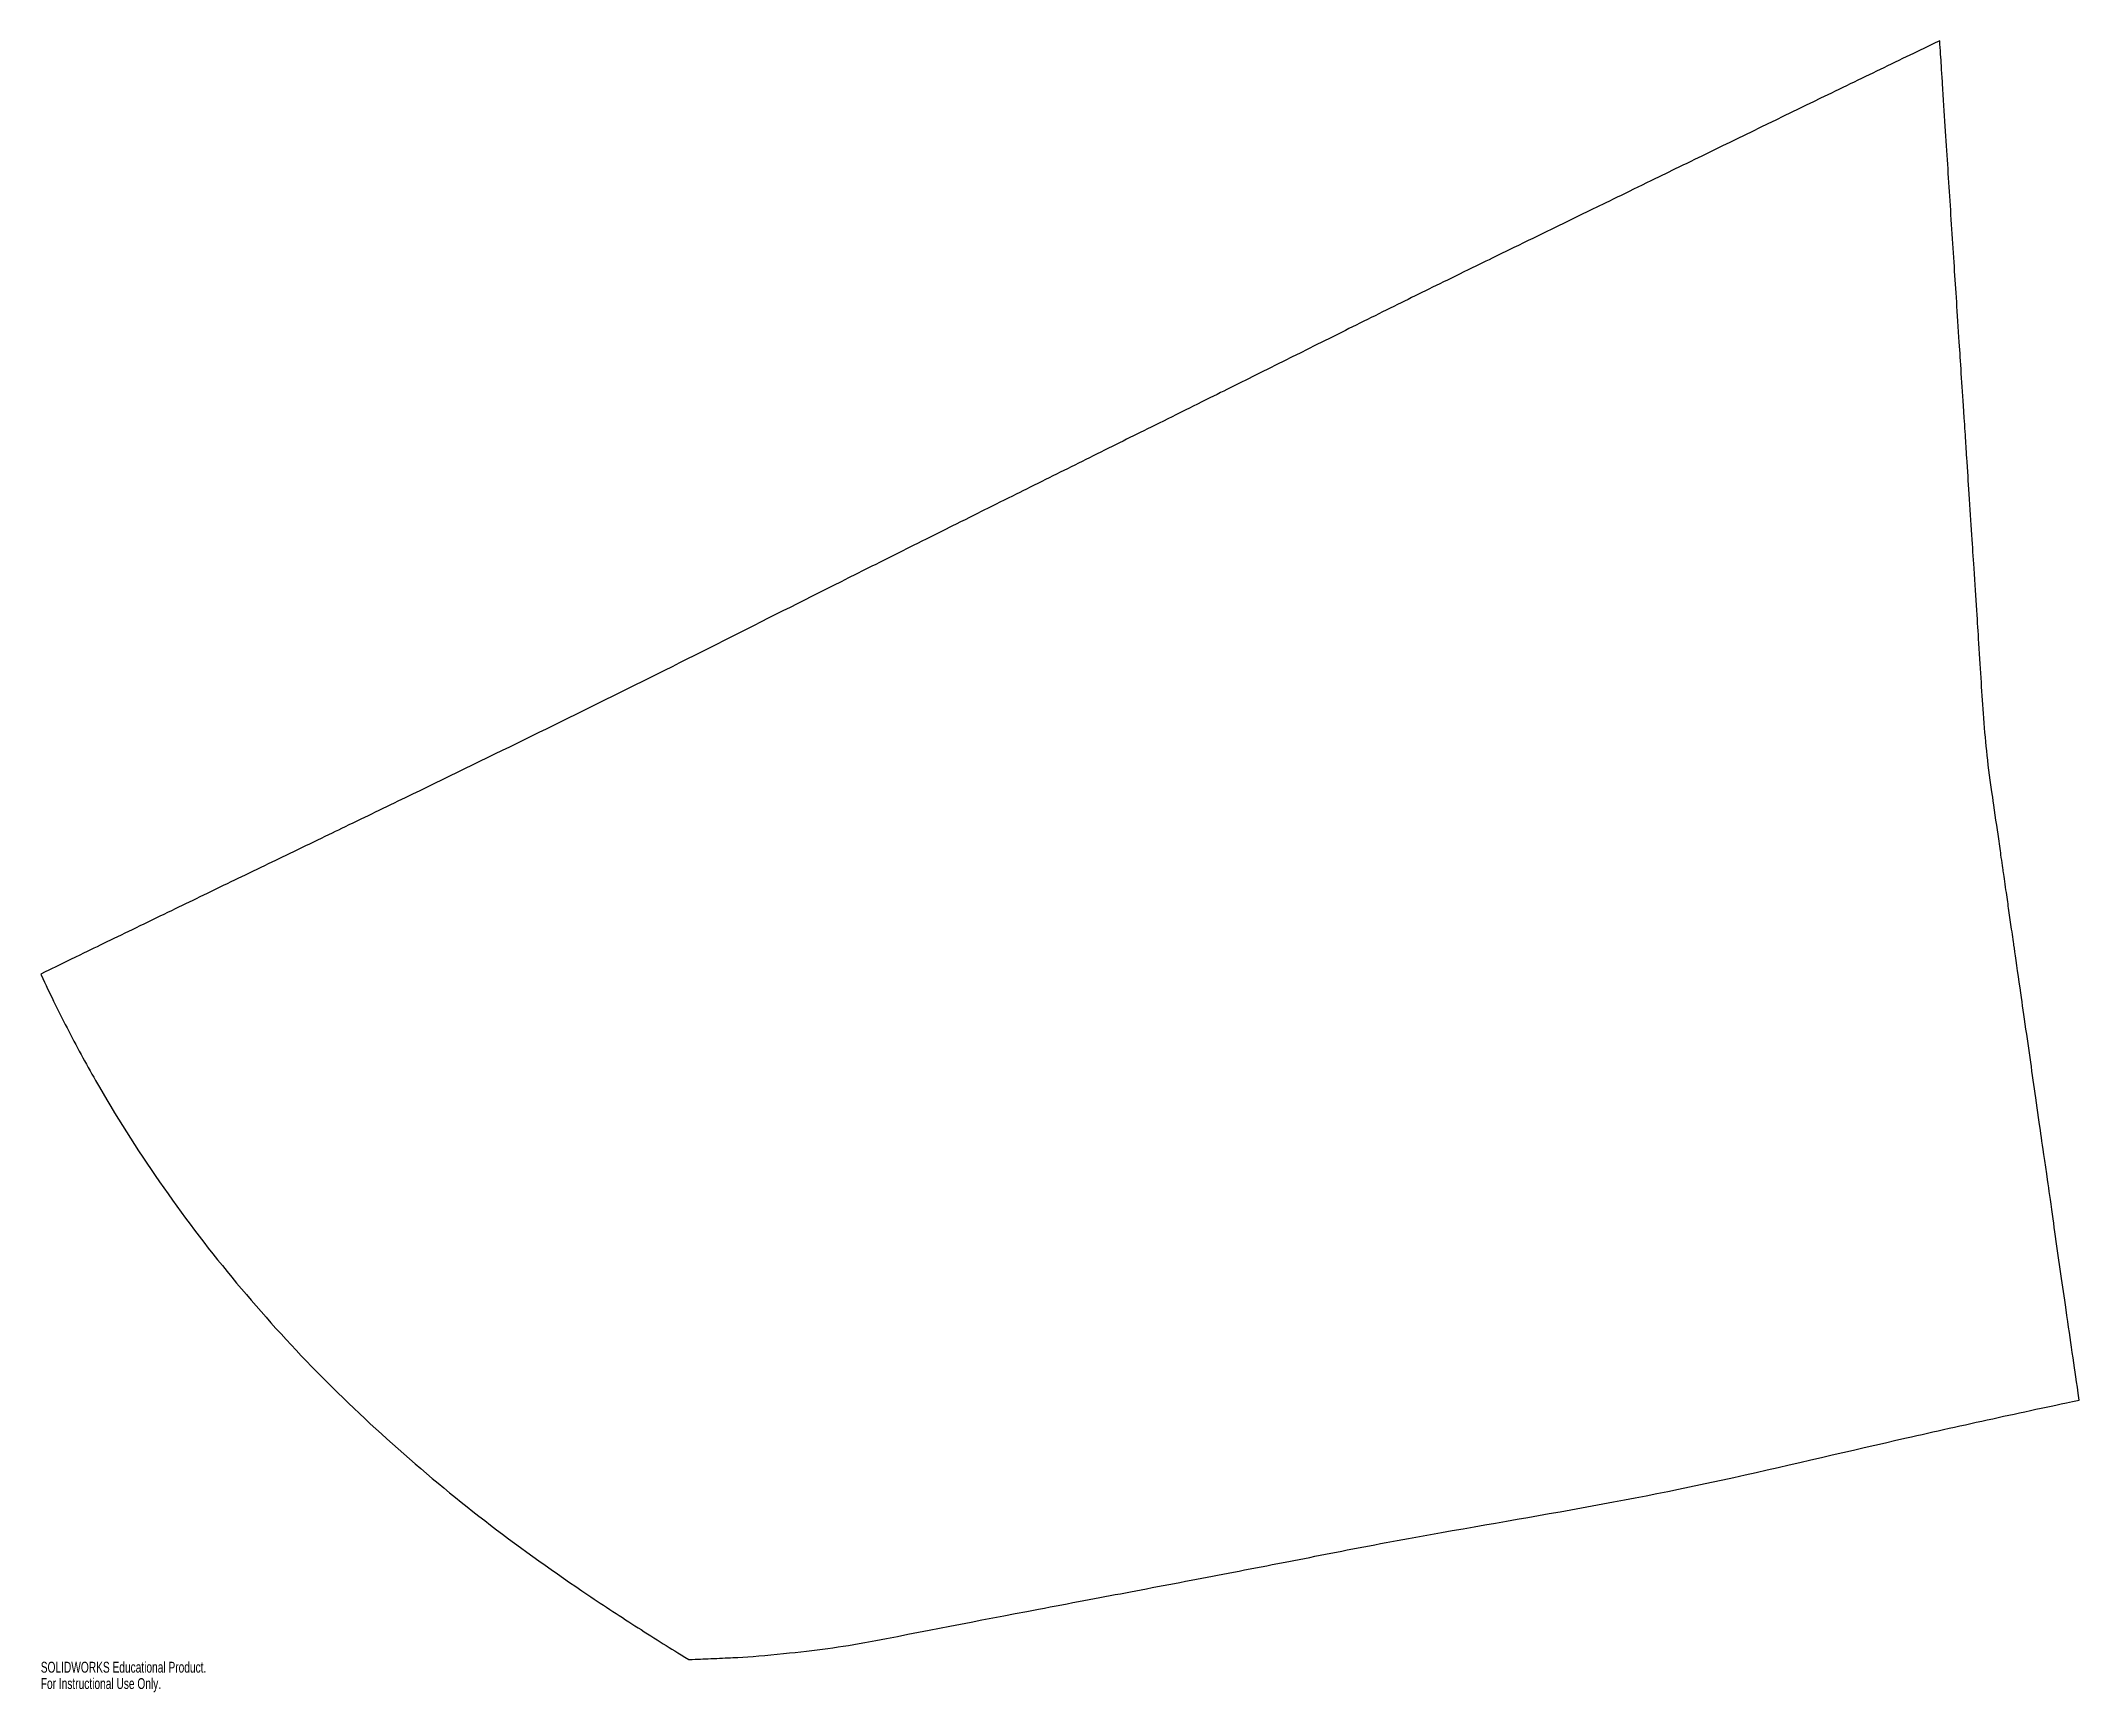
# Model space of a CAD drawing. Header units: inches. Extents: x -11.9 to 23.8, y -1.7 to 27.2.
import ezdxf

# ---------------------------------------------------------------- set-up
doc = ezdxf.new("R2010")
doc.units = ezdxf.units.IN
doc.header["$MEASUREMENT"] = 0
doc.styles.add('SLDTEXTSTYLE0', font='TXT', dxfattribs={"width": 0.7})

msp = doc.modelspace()

# ---------------------------------------------------------------- linework, layer by layer
at = {"color": 7, "linetype": 'Continuous', "lineweight": 25}
for points, knots in [([(21.345, 27.198), (21.12, 27.09), (20.993, 27.029), (20.653, 26.865), (20.469, 26.776), (19.964, 26.532), (19.587, 26.35), (18.599, 25.872), (17.786, 25.476), (17.02, 25.103), (16.801, 24.996), (16.504, 24.852), (16.341, 24.772), (15.922, 24.568), (15.73, 24.475), (15.383, 24.305), (15.269, 24.25), (14.911, 24.075), (14.689, 23.967), (14.45, 23.85), (14.287, 23.771), (13.571, 23.422), (13.417, 23.346), (12.598, 22.947), (12.296, 22.799), (11.637, 22.474), (11.261, 22.287), (10.264, 21.791), (9.44, 21.379), (8.708, 21.015), (8.548, 20.935), (8.124, 20.724), (8.029, 20.677), (7.393, 20.361), (7.141, 20.237), (6.416, 19.877), (6.078, 19.709), (5.572, 19.457), (5.369, 19.356), (5.076, 19.21), (4.81, 19.078), (4.598, 18.972), (4.399, 18.873), (3.972, 18.659), (3.896, 18.621), (3.21, 18.279), (3.002, 18.175), (1.888, 17.617), (1.252, 17.297), (-0.823, 16.249), (-2.22, 15.555), (-4.275, 14.549), (-5, 14.197), (-5.842, 13.789), (-6.039, 13.694), (-6.352, 13.542), (-6.578, 13.433), (-6.995, 13.232), (-7.441, 13.017), (-7.921, 12.785), (-8.094, 12.702), (-8.471, 12.52), (-8.607, 12.454), (-9.199, 12.168), (-9.468, 12.038), (-10.227, 11.671), (-10.583, 11.497), (-11.043, 11.274), (-11.171, 11.212), (-11.651, 10.979), (-11.709, 10.95), (-11.932, 10.842)], [0, 0, 0, 0, 0.015625, 0.015625, 0.03125, 0.03125, 0.0625, 0.0625, 0.125, 0.125, 0.140625, 0.140625, 0.15625, 0.15625, 0.171875, 0.171875, 0.1875, 0.1875, 0.203125, 0.203125, 0.21875, 0.21875, 0.25, 0.25, 0.28125, 0.28125, 0.3125, 0.3125, 0.375, 0.375, 0.390625, 0.390625, 0.40625, 0.40625, 0.4375, 0.4375, 0.46875, 0.46875, 0.484375, 0.484375, 0.5, 0.5, 0.515625, 0.515625, 0.53125, 0.53125, 0.5625, 0.5625, 0.625, 0.625, 0.75, 0.75, 0.8125, 0.8125, 0.828125, 0.828125, 0.84375, 0.84375, 0.875, 0.875, 0.890625, 0.890625, 0.90625, 0.90625, 0.9375, 0.9375, 0.96875, 0.96875, 0.984375, 0.984375, 1, 1, 1, 1]), ([(21.441, 25.701), (21.426, 25.937), (21.41, 26.187), (21.385, 26.581), (21.381, 26.637), (21.365, 26.886), (21.356, 27.032), (21.345, 27.198)], [0, 0, 0, 0, 0.5, 0.5, 0.75, 0.75, 1, 1, 1, 1]), ([(23.574, 4.862), (23.534, 5.134), (23.512, 5.29), (23.449, 5.731), (23.42, 5.928), (23.354, 6.39), (23.33, 6.562), (23.26, 7.053), (23.251, 7.111), (23.153, 7.801), (23.133, 7.937), (23.086, 8.272), (23.046, 8.547), (22.958, 9.164), (22.898, 9.583), (22.798, 10.283), (22.777, 10.425), (22.699, 10.972), (22.662, 11.224), (22.636, 11.408), (22.614, 11.565), (22.583, 11.781), (22.567, 11.888), (22.537, 12.102), (22.524, 12.19), (22.487, 12.449), (22.467, 12.591), (22.451, 12.697), (22.425, 12.879), (22.4, 13.057), (22.38, 13.197), (22.339, 13.482), (22.295, 13.785), (22.25, 14.096), (22.211, 14.369), (22.161, 14.811), (22.142, 15.016), (22.087, 15.694), (22.069, 16.045), (22.021, 16.801), (22.013, 16.921), (21.985, 17.357), (21.969, 17.596), (21.935, 18.117), (21.927, 18.242), (21.899, 18.678), (21.883, 18.913), (21.851, 19.415), (21.84, 19.571), (21.816, 19.941), (21.816, 19.942), (21.802, 20.16), (21.793, 20.3), (21.759, 20.814), (21.747, 20.994), (21.719, 21.43), (21.707, 21.619), (21.686, 21.939), (21.666, 22.24), (21.638, 22.675), (21.624, 22.885), (21.585, 23.489), (21.554, 23.962), (21.498, 24.826), (21.472, 25.23), (21.441, 25.701)], [0, 0, 0, 0, 0.03125, 0.03125, 0.0625, 0.0625, 0.09375, 0.09375, 0.125, 0.125, 0.15625, 0.15625, 0.1875, 0.1875, 0.25, 0.25, 0.28125, 0.28125, 0.3125, 0.3125, 0.328125, 0.328125, 0.34375, 0.34375, 0.359375, 0.359375, 0.375, 0.375, 0.390625, 0.390625, 0.40625, 0.40625, 0.4375, 0.4375, 0.46875, 0.46875, 0.5, 0.5, 0.5625, 0.5625, 0.59375, 0.59375, 0.625, 0.625, 0.65625, 0.65625, 0.6875, 0.6875, 0.71875, 0.71875, 0.734375, 0.734375, 0.75, 0.75, 0.78125, 0.78125, 0.8125, 0.8125, 0.84375, 0.84375, 0.875, 0.875, 0.9375, 0.9375, 1, 1, 1, 1]), ([(-11.932, 10.842), (-11.834, 10.63), (-11.784, 10.525), (-11.63, 10.211), (-11.552, 10.055), (-11.312, 9.588), (-11.144, 9.28), (-10.625, 8.371), (-10.248, 7.775), (-9.06, 6.059), (-8.15, 4.961), (-6.222, 2.974), (-5.153, 2.032), (-3.497, 0.762), (-2.912, 0.345), (-2.06, -0.228), (-1.754, -0.428), (-1.322, -0.703), (-1.166, -0.803), (-0.88, -0.982), (-0.775, -1.047), (-0.577, -1.169)], [0, 0, 0, 0, 0.03125, 0.03125, 0.0625, 0.0625, 0.125, 0.125, 0.25, 0.25, 0.5, 0.5, 0.75, 0.75, 0.875, 0.875, 0.9375, 0.9375, 0.96875, 0.96875, 1, 1, 1, 1]), ([(23.789, 3.378), (23.739, 3.725), (23.718, 3.864), (23.644, 4.376), (23.617, 4.561), (23.574, 4.862)], [0, 0, 0, 0, 0.5, 0.5, 1, 1, 1, 1]), ([(-0.577, -1.169), (-0.405, -1.163), (-0.328, -1.159), (-0.052, -1.147), (0.086, -1.141), (0.419, -1.126), (0.67, -1.108), (1.57, -1.016), (1.985, -0.968), (3.549, -0.677), (4.434, -0.497), (6.11, -0.181), (6.601, -0.088), (7.549, 0.091), (8.12, 0.2), (9.076, 0.383), (9.636, 0.491), (10.605, 0.68), (11.12, 0.783), (13.734, 1.267), (15.648, 1.555), (18.782, 2.256), (19.781, 2.492), (21.25, 2.825), (21.76, 2.939), (22.53, 3.107), (22.769, 3.159), (23.293, 3.272), (23.452, 3.306), (23.789, 3.378)], [0, 0, 0, 0, 0.015625, 0.015625, 0.03125, 0.03125, 0.0625, 0.0625, 0.125, 0.125, 0.25, 0.25, 0.3125, 0.3125, 0.375, 0.375, 0.4375, 0.4375, 0.5, 0.5, 0.75, 0.75, 0.875, 0.875, 0.9375, 0.9375, 0.96875, 0.96875, 1, 1, 1, 1])]:
    msp.add_open_spline(points, degree=3, knots=knots, dxfattribs=at)

# ---------------------------------------------------------------- texts
at = {"color": 7, "linetype": 'Continuous', "char_height": 0.1903, "attachment_point": 1, "style": 'SLDTEXTSTYLE0'}
for s, insert in [('SOLIDWORKS Educational Product.', (-11.932, -1.209)), ('For Instructional Use Only.', (-11.932, -1.495))]:
    msp.add_mtext(s, dxfattribs=dict(at, insert=insert))

doc.saveas('drawing.dxf')
